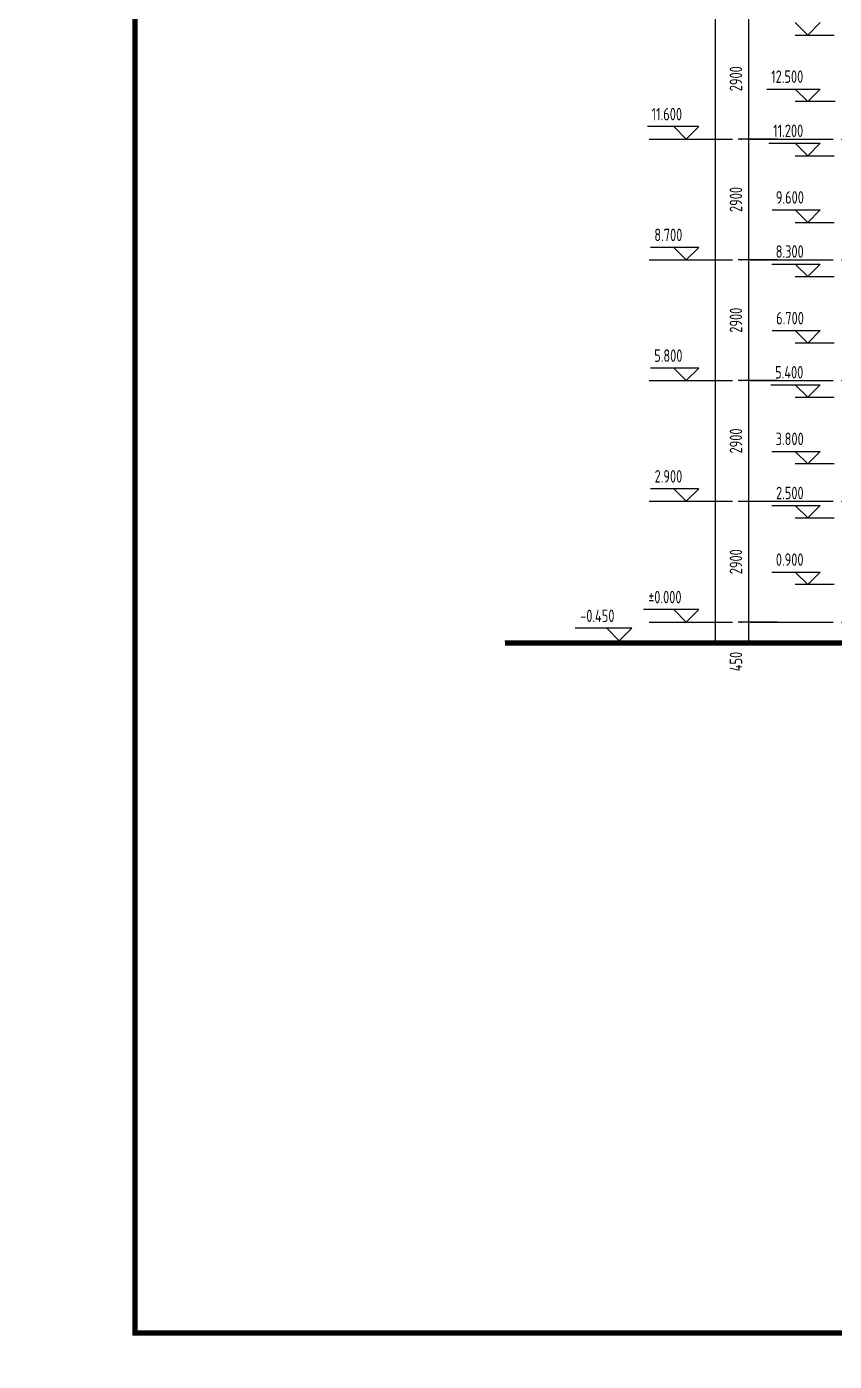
# Model space of a CAD drawing. Extents: x -726032 to 135930, y -151624 to 587044.
# Drawn here: x -531458 to -512057, y 277673 to 309728 of the extents above; entities that cross this region are included whole.
import ezdxf
from ezdxf.enums import TextEntityAlignment as Align

# ---------------------------------------------------------------- set-up
doc = ezdxf.new("R2010")
doc.units = 0
doc.header["$LTSCALE"] = 1000
doc.header["$MEASUREMENT"] = 0
doc.linetypes.add('DOTE', pattern=[2.42, 2, -0.2, 0.02, -0.2])
doc.layers.get('0').update_dxf_attribs({"linetype": 'CONTINUOUS'})
doc.layers.get('DEFPOINTS').update_dxf_attribs({"color": 1, "linetype": 'CONTINUOUS'})
for name, color, linetype in [('DOTE', 8, 'DOTE'), ('PUB_DIM', 245, 'CONTINUOUS'), ('PUB_TITLE', 1, 'CONTINUOUS')]:
    doc.layers.add(name, color=color, linetype=linetype)
doc.styles.add('DIM_FONT', font='isocp.shx', dxfattribs={"width": 0.8})
doc.dimstyles.new('AXIS', dxfattribs={"dimtxt": 300, "dimasz": 1, "dimexe": 250, "dimexo": 300, "dimgap": 150, "dimtad": 1, "dimdec": 0, "dimzin": 0, "dimdsep": 46, "dimtxsty": 'DIM_FONT', "dimcen": 0.09, "dimse1": 1, "dimse2": 1, "dimclrt": 142, "dimadec": 0, "dimazin": 0, "dimtfac": 1, "dimtdec": 0, "dimtix": 1, "dimtmove": 2, "dimatfit": 3, "dimfxl": 1, "dimtolj": 1, "dimtzin": 0, "dimarcsym": 0})
doc.dimstyles.new('DIMN', dxfattribs={"dimtxt": 300, "dimasz": 1, "dimexe": 250, "dimexo": 300, "dimgap": 150, "dimtad": 1, "dimdec": 0, "dimzin": 0, "dimdsep": 46, "dimtxsty": 'DIM_FONT', "dimcen": 0.09, "dimclrt": 142, "dimadec": 0, "dimazin": 0, "dimtfac": 1, "dimtdec": 0, "dimtix": 1, "dimtmove": 2, "dimatfit": 3, "dimfxl": 1, "dimtolj": 1, "dimtzin": 0, "dimarcsym": 0})

# ---------------------------------------------------------------- blocks, each defined once
blk = doc.blocks.new('*D134')
at = {"layer": 'DEFPOINTS', "color": 0, "transparency": 16777216}
for p in [(-513120, 309928), (-514120, 307028), (-513120, 307028)]:
    blk.add_point(p, dxfattribs=at)
at = {"layer": 'PUB_DIM', "color": 0, "lineweight": -2, "transparency": 16777216}
for p, q in [((-513420, 309928), (-514370, 309928)), ((-514120, 309927), (-514120, 307029)), ((-513420, 307028), (-514370, 307028))]:
    blk.add_line(p, q, dxfattribs=at)
at = {"layer": 'PUB_DIM', "color": 0, "transparency": 16777216}
for points in [[(-514121, 309927), (-514120, 309927), (-514120, 309928)], [(-514121, 307029), (-514120, 307029), (-514120, 307028)]]:
    blk.add_solid(points, dxfattribs=at)
at = {"layer": 'PUB_DIM', "color": 142, "transparency": 16777216, "insert": (-514420, 308478), "char_height": 300, "attachment_point": 5, "rotation": 90, "style": 'DIM_FONT'}
blk.add_mtext('\\A1;2900', dxfattribs=at)
blk = doc.blocks.new('*D135')
at = {"layer": 'DEFPOINTS', "color": 0, "transparency": 16777216}
for p in [(-513920, 335128), (-514920, 294918), (-513920, 294918)]:
    blk.add_point(p, dxfattribs=at)
at = {"layer": 'PUB_DIM', "color": 0, "lineweight": -2, "transparency": 16777216}
for p, q in [((-514220, 335128), (-515170, 335128)), ((-514920, 335127), (-514920, 294919)), ((-514220, 294918), (-515170, 294918))]:
    blk.add_line(p, q, dxfattribs=at)
at = {"layer": 'PUB_DIM', "color": 0, "transparency": 16777216}
for points in [[(-514921, 335127), (-514920, 335127), (-514920, 335128)], [(-514921, 294919), (-514920, 294919), (-514920, 294918)]]:
    blk.add_solid(points, dxfattribs=at)
at = {"layer": 'PUB_DIM', "color": 142, "transparency": 16777216, "insert": (-515220, 315023), "char_height": 300, "attachment_point": 5, "rotation": 90, "style": 'DIM_FONT'}
blk.add_mtext('\\A1;40210', dxfattribs=at)
blk = doc.blocks.new('*D137')
at = {"layer": 'DEFPOINTS', "color": 0, "transparency": 16777216}
for p in [(-513120, 298328), (-514120, 295428), (-513120, 295428)]:
    blk.add_point(p, dxfattribs=at)
at = {"layer": 'PUB_DIM', "color": 0, "lineweight": -2, "transparency": 16777216}
for p, q in [((-513420, 298328), (-514370, 298328)), ((-514120, 298327), (-514120, 295429)), ((-513420, 295428), (-514370, 295428))]:
    blk.add_line(p, q, dxfattribs=at)
at = {"layer": 'PUB_DIM', "color": 0, "transparency": 16777216}
for points in [[(-514121, 298327), (-514120, 298327), (-514120, 298328)], [(-514121, 295429), (-514120, 295429), (-514120, 295428)]]:
    blk.add_solid(points, dxfattribs=at)
at = {"layer": 'PUB_DIM', "color": 142, "transparency": 16777216, "insert": (-514420, 296878), "char_height": 300, "attachment_point": 5, "rotation": 90, "style": 'DIM_FONT'}
blk.add_mtext('\\A1;2900', dxfattribs=at)
blk = doc.blocks.new('*D2946')
at = {"layer": 'DEFPOINTS', "color": 0, "transparency": 16777216}
for p in [(-513120, 295428), (-514120, 294978), (-513120, 294978)]:
    blk.add_point(p, dxfattribs=at)
at = {"layer": 'PUB_DIM', "color": 0, "lineweight": -2, "transparency": 16777216}
blk.add_line((-514120, 295427), (-514120, 294979), dxfattribs=at)
at = {"layer": 'PUB_DIM', "color": 0, "transparency": 16777216}
for points in [[(-514121, 295427), (-514120, 295427), (-514120, 295428)], [(-514121, 294979), (-514120, 294979), (-514120, 294978)]]:
    blk.add_solid(points, dxfattribs=at)
at = {"layer": 'PUB_DIM', "color": 142, "transparency": 16777216, "insert": (-514420, 294480), "char_height": 300, "attachment_point": 5, "rotation": 90, "style": 'DIM_FONT'}
blk.add_mtext('\\A1;450', dxfattribs=at)
blk = doc.blocks.new('*D138')
at = {"layer": 'DEFPOINTS', "color": 0, "transparency": 16777216}
for p in [(-513120, 301228), (-514120, 298328), (-513120, 298328)]:
    blk.add_point(p, dxfattribs=at)
at = {"layer": 'PUB_DIM', "color": 0, "lineweight": -2, "transparency": 16777216}
for p, q in [((-513420, 301228), (-514370, 301228)), ((-514120, 301227), (-514120, 298329)), ((-513420, 298328), (-514370, 298328))]:
    blk.add_line(p, q, dxfattribs=at)
at = {"layer": 'PUB_DIM', "color": 0, "transparency": 16777216}
for points in [[(-514121, 301227), (-514120, 301227), (-514120, 301228)], [(-514121, 298329), (-514120, 298329), (-514120, 298328)]]:
    blk.add_solid(points, dxfattribs=at)
at = {"layer": 'PUB_DIM', "color": 142, "transparency": 16777216, "insert": (-514420, 299778), "char_height": 300, "attachment_point": 5, "rotation": 90, "style": 'DIM_FONT'}
blk.add_mtext('\\A1;2900', dxfattribs=at)
blk = doc.blocks.new('*D139')
at = {"layer": 'DEFPOINTS', "color": 0, "transparency": 16777216}
for p in [(-513120, 304128), (-514120, 301228), (-513120, 301228)]:
    blk.add_point(p, dxfattribs=at)
at = {"layer": 'PUB_DIM', "color": 0, "lineweight": -2, "transparency": 16777216}
for p, q in [((-513420, 304128), (-514370, 304128)), ((-514120, 304127), (-514120, 301229)), ((-513420, 301228), (-514370, 301228))]:
    blk.add_line(p, q, dxfattribs=at)
at = {"layer": 'PUB_DIM', "color": 0, "transparency": 16777216}
for points in [[(-514121, 304127), (-514120, 304127), (-514120, 304128)], [(-514121, 301229), (-514120, 301229), (-514120, 301228)]]:
    blk.add_solid(points, dxfattribs=at)
at = {"layer": 'PUB_DIM', "color": 142, "transparency": 16777216, "insert": (-514420, 302678), "char_height": 300, "attachment_point": 5, "rotation": 90, "style": 'DIM_FONT'}
blk.add_mtext('\\A1;2900', dxfattribs=at)
blk = doc.blocks.new('*D140')
at = {"layer": 'DEFPOINTS', "color": 0, "transparency": 16777216}
for p in [(-513120, 307028), (-514120, 304128), (-513120, 304128)]:
    blk.add_point(p, dxfattribs=at)
at = {"layer": 'PUB_DIM', "color": 0, "lineweight": -2, "transparency": 16777216}
for p, q in [((-513420, 307028), (-514370, 307028)), ((-514120, 307027), (-514120, 304129)), ((-513420, 304128), (-514370, 304128))]:
    blk.add_line(p, q, dxfattribs=at)
at = {"layer": 'PUB_DIM', "color": 0, "transparency": 16777216}
for points in [[(-514121, 307027), (-514120, 307027), (-514120, 307028)], [(-514121, 304129), (-514120, 304129), (-514120, 304128)]]:
    blk.add_solid(points, dxfattribs=at)
at = {"layer": 'PUB_DIM', "color": 142, "transparency": 16777216, "insert": (-514420, 305578), "char_height": 300, "attachment_point": 5, "rotation": 90, "style": 'DIM_FONT'}
blk.add_mtext('\\A1;2900', dxfattribs=at)

msp = doc.modelspace()

# ---------------------------------------------------------------- linework, layer by layer
msp.add_line((-519968.6, 294978.3), (-450006.8, 294978.3))
at = {"const_width": 120}
msp.add_lwpolyline([(-519968.6, 294918.3), (-450006.8, 294918.3)], dxfattribs=at)
at = {"layer": 'DOTE'}
for p, q in [((-516500.5, 307028.3), (-454540.3, 307028.3)), ((-516500.5, 304128.3), (-454540.3, 304128.3)), ((-516500.5, 301228.3), (-454540.3, 301228.3)), ((-516500.5, 298328.3), (-454540.3, 298328.3)), ((-516500.5, 295428.3), (-454540.3, 295428.3))]:
    msp.add_line(p, q, dxfattribs=at)
at = {"layer": 'PUB_DIM'}
for p, q in [((-512695.9, 309528.3), (-512995.9, 309828.3)), ((-512395.9, 309828.3), (-512695.9, 309528.3)), ((-512995.9, 309528.3), (-512059.4, 309528.3)), ((-513680.1, 308228.3), (-512395.9, 308228.3)), ((-512695.9, 307928.3), (-512995.9, 308228.3)), ((-512395.9, 308228.3), (-512695.9, 307928.3)), ((-512034.4, 307928.3), (-512995.9, 307928.3)), ((-515311.8, 307328.3), (-516548, 307328.3)), ((-515611.8, 307028.3), (-515911.8, 307328.3)), ((-515311.8, 307328.3), (-515611.8, 307028.3)), ((-513632.1, 306928.3), (-512395.9, 306928.3)), ((-512695.9, 306628.3), (-512995.9, 306928.3)), ((-512395.9, 306928.3), (-512695.9, 306628.3)), ((-512995.9, 306628.3), (-512059.4, 306628.3)), ((-513551.8, 305328.3), (-512395.9, 305328.3)), ((-512695.9, 305028.3), (-512995.9, 305328.3)), ((-512395.9, 305328.3), (-512695.9, 305028.3)), ((-512995.9, 305028.3), (-512059.4, 305028.3)), ((-515311.8, 304428.3), (-516476, 304428.3)), ((-515611.8, 304128.3), (-515911.8, 304428.3)), ((-515311.8, 304428.3), (-515611.8, 304128.3)), ((-513560.1, 304028.3), (-512395.9, 304028.3)), ((-512695.9, 303728.3), (-512995.9, 304028.3)), ((-512395.9, 304028.3), (-512695.9, 303728.3)), ((-512995.9, 303728.3), (-512059.4, 303728.3)), ((-513545.7, 302428.3), (-512395.9, 302428.3)), ((-512695.9, 302128.3), (-512995.9, 302428.3)), ((-512395.9, 302428.3), (-512695.9, 302128.3)), ((-512059.4, 302128.3), (-512995.9, 302128.3)), ((-515311.8, 301528.3), (-516476, 301528.3)), ((-515611.8, 301228.3), (-515911.8, 301528.3)), ((-515311.8, 301528.3), (-515611.8, 301228.3)), ((-513584.1, 301128.3), (-512395.9, 301128.3)), ((-512695.9, 300828.3), (-512995.9, 301128.3)), ((-512395.9, 301128.3), (-512695.9, 300828.3)), ((-512995.9, 300828.3), (-512059.4, 300828.3)), ((-513560.1, 299528.3), (-512395.9, 299528.3)), ((-512695.9, 299228.3), (-512995.9, 299528.3)), ((-512395.9, 299528.3), (-512695.9, 299228.3)), ((-512059.4, 299228.3), (-512995.9, 299228.3)), ((-515311.8, 298628.3), (-516470.7, 298628.3)), ((-515611.8, 298328.3), (-515911.8, 298628.3)), ((-515311.8, 298628.3), (-515611.8, 298328.3)), ((-513554, 298228.3), (-512395.9, 298228.3)), ((-512695.9, 297928.3), (-512995.9, 298228.3)), ((-512395.9, 298228.3), (-512695.9, 297928.3)), ((-512995.9, 297928.3), (-512059.4, 297928.3)), ((-513560.7, 296628.3), (-512395.9, 296628.3)), ((-512695.9, 296328.3), (-512995.9, 296628.3)), ((-512395.9, 296628.3), (-512695.9, 296328.3)), ((-512059.4, 296328.3), (-512995.9, 296328.3)), ((-515311.8, 295728.3), (-516644, 295728.3)), ((-515611.8, 295428.3), (-515911.8, 295728.3)), ((-515311.8, 295728.3), (-515611.8, 295428.3)), ((-516921.9, 295278.3), (-518278.1, 295278.3)), ((-517221.9, 294978.3), (-517521.9, 295278.3)), ((-516921.9, 295278.3), (-517221.9, 294978.3))]:
    msp.add_line(p, q, dxfattribs=at)
at = {"layer": 'PUB_TITLE'}
for points, const_width in [([(-531458.1, 277055.6), (-434868.1, 277055.6), (-434868.1, 346585.7), (-531458.1, 346585.7)], 0.234), ([(-528858.1, 278355.6), (-436168.1, 278355.6), (-436168.1, 345285.7), (-528858.1, 345285.7)], 130)]:
    msp.add_lwpolyline(points, close=True, dxfattribs=dict(at, const_width=const_width))

# ---------------------------------------------------------------- texts
at = {"layer": 'PUB_DIM', "style": 'DIM_FONT', "width": 0.8}
for s, p in [('12.500', (-513188, 308528.3)), ('11.600', (-516079.9, 307628.3)), ('11.200', (-513164, 307228.3)), ('9.600', (-513123.9, 305628.3)), ('8.700', (-516043.9, 304728.3)), ('8.300', (-513128, 304328.3)), ('6.700', (-513120.8, 302728.3)), ('5.800', (-516043.9, 301828.3)), ('5.400', (-513140, 301428.3)), ('3.800', (-513128, 299828.3)), ('2.900', (-516041.2, 298928.3)), ('2.500', (-513125, 298528.3)), ('0.900', (-513128.3, 296928.3)), ('%%p0.000', (-516127.9, 296028.3)), ('-0.450', (-517750, 295578.3))]:
    msp.add_text(s, height=300, dxfattribs=at).set_placement(p, align=Align.MIDDLE)

# ---------------------------------------------------------------- dimensions: what is measured, and where the dimension line sits
at = {"layer": 'PUB_DIM'}
for p1, p2, picture, middle in [((-513920.4, 335128.3), (-513920.4, 294918.3), '*D135', (-515220.4, 315023.3)), ((-513120.4, 309928.3), (-513120.4, 307028.3), '*D134', (-514420.4, 308478.3)), ((-513120.4, 307028.3), (-513120.4, 304128.3), '*D140', (-514420.4, 305578.3)), ((-513120.4, 304128.3), (-513120.4, 301228.3), '*D139', (-514420.4, 302678.3)), ((-513120.4, 301228.3), (-513120.4, 298328.3), '*D138', (-514420.4, 299778.3)), ((-513120.4, 298328.3), (-513120.4, 295428.3), '*D137', (-514420.4, 296878.3))]:
    dim = msp.add_aligned_dim(p1=p1, p2=p2, distance=-1000, dimstyle='DIMN', dxfattribs=at)
    dim.commit()
    dim.dimension.update_dxf_attribs({"geometry": picture, "text_midpoint": middle})
dim = msp.add_linear_dim(base=(-514120.4, 294978.3), p1=(-513120.4, 295428.3), p2=(-513120.4, 294978.3), angle=270, dimstyle='AXIS', dxfattribs=at)
dim.commit()
dim.dimension.update_dxf_attribs({"geometry": '*D2946', "text_midpoint": (-514420.4, 294480.1), "dimtype": 161})

doc.saveas('drawing.dxf')
